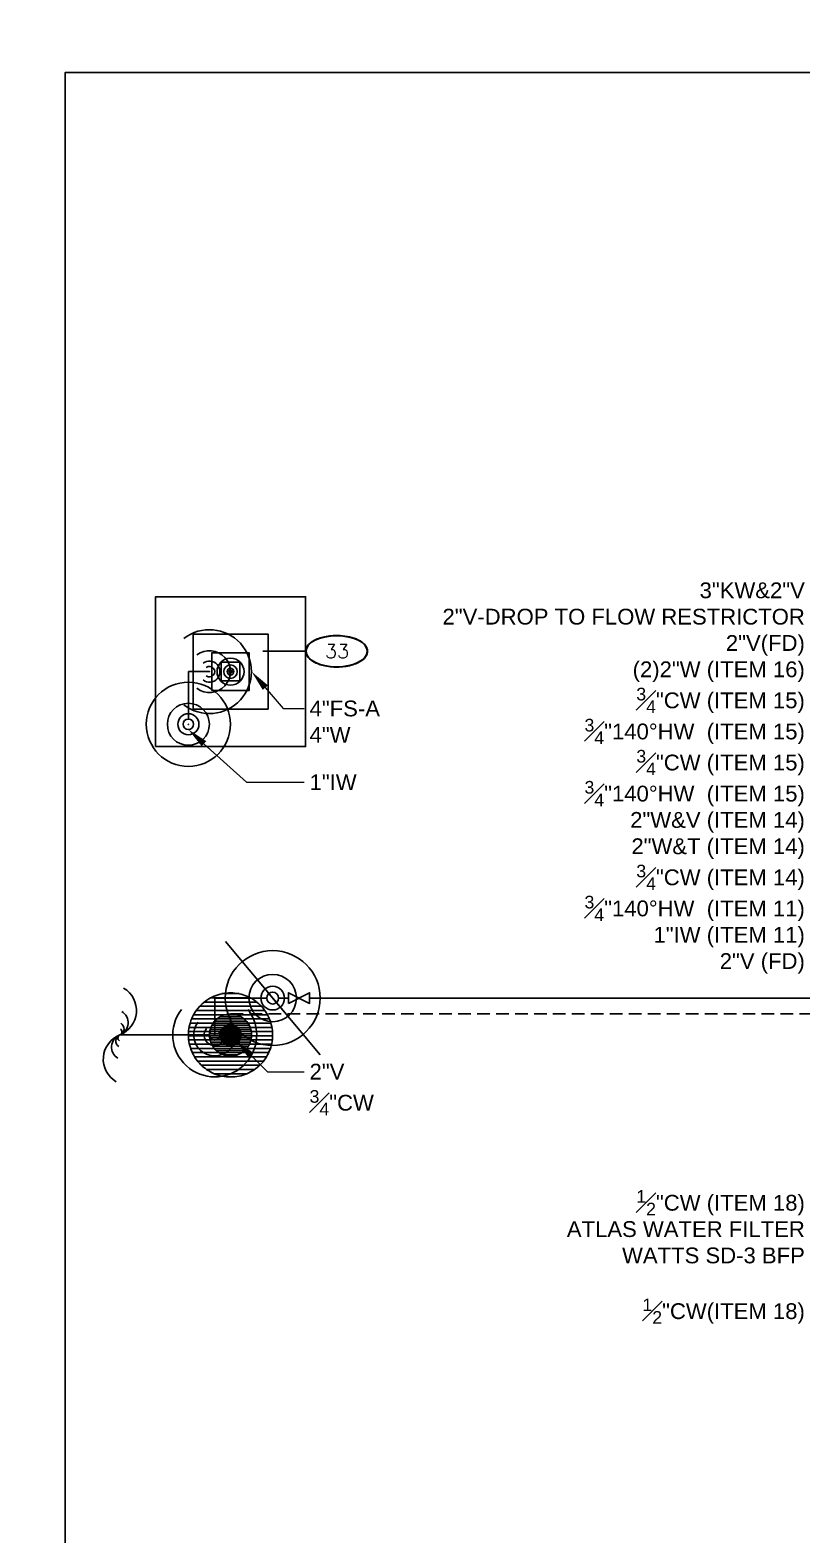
# Model space of a CAD drawing. Extents: x -6836 to 13740, y -142 to 3166.
# Drawn here: x -1052.6 to -832.8, y 625.8 to 1054.5 of the extents above; entities that cross this region are included whole.
import ezdxf
from ezdxf import colors
from ezdxf.entities.mleader import LeaderData, LeaderLine
from ezdxf.enums import TextEntityAlignment as Align
from ezdxf.math import Vec2, Vec3

# ---------------------------------------------------------------- set-up
doc = ezdxf.new("R2010")
doc.units = 0
doc.header["$LTSCALE"] = 18
doc.header["$MEASUREMENT"] = 0
doc.linetypes.add('VENT', pattern=[0.3, 0.2, -0.1])
doc.layers.add('G-ANNO-TEXT', color=70, linetype='Continuous', lineweight=0)
for name, color, linetype in [('P-CW-N', 4, 'Continuous'), ('P-CW-N @ 1 (1)', 4, 'Continuous'), ('P-CW-N @ 192', 4, 'Continuous'), ('P-CW-N @ 384', 4, 'Continuous'), ('P-CW-N @ 48', 4, 'Continuous'), ('P-CW-N @ 96', 4, 'Continuous'), ('P-IW-N', 1, 'Continuous'), ('P-IW-N @ 1 (1)', 1, 'Continuous'), ('P-IW-N @ 192', 1, 'Continuous'), ('P-IW-N @ 384', 1, 'Continuous'), ('P-IW-N @ 48', 1, 'Continuous'), ('P-IW-N @ 96', 1, 'Continuous'), ('P-PLBG-ITEM', 70, 'Continuous'), ('P-SAN-N', 6, 'Continuous'), ('P-SAN-N @ 1 (1)', 6, 'Continuous'), ('P-SAN-N @ 192', 6, 'Continuous'), ('P-SAN-N @ 384', 6, 'Continuous'), ('P-SAN-N @ 48', 6, 'Continuous'), ('P-SAN-N @ 96', 6, 'Continuous'), ('P-SANV-N', 5, 'VENT'), ('P-SANV-N @ 1 (1)', 5, 'VENT'), ('P-SANV-N @ 192', 5, 'VENT'), ('P-SANV-N @ 384', 5, 'VENT'), ('P-SANV-N @ 48', 5, 'VENT'), ('P-SANV-N @ 96', 5, 'VENT')]:
    doc.layers.add(name, color=color, linetype=linetype)
doc.styles.add('Arial', font='arial.ttf')
doc.styles.get("Standard").update_dxf_attribs({"font": 'txt.shx'})

# ---------------------------------------------------------------- blocks, each defined once
blk = doc.blocks.new('*U13')
at = {"linetype": 'Continuous'}
blk.add_lwpolyline([(-0.0556, -0.0556), (0.0556, -0.0556), (0.0556, 0.0556), (-0.0556, 0.0556)], close=True, dxfattribs=at)
at = {"color": 7, "linetype": 'Continuous'}
blk.add_circle((0, 0), 0.01, dxfattribs=at)
blk = doc.blocks.new('*U2313')
at = {"layer": 'P-SAN-N @ 1 (1)'}
blk.add_blockref('*U13', (-995.5, 871.74), dxfattribs=at)
at = {"layer": 'P-SAN-N @ 192', "xscale": 192, "yscale": 192, "zscale": 192}
blk.add_blockref('*U13', (-995.5, 871.74), dxfattribs=at)
at = {"layer": 'P-SAN-N @ 384', "xscale": 384, "yscale": 384, "zscale": 384}
blk.add_blockref('*U13', (-995.5, 871.74), dxfattribs=at)
at = {"layer": 'P-SAN-N @ 48', "xscale": 48, "yscale": 48, "zscale": 48}
blk.add_blockref('*U13', (-995.5, 871.74), dxfattribs=at)
at = {"layer": 'P-SAN-N @ 96', "xscale": 96, "yscale": 96, "zscale": 96}
blk.add_blockref('*U13', (-995.5, 871.74), dxfattribs=at)
blk = doc.blocks.new('*U49')
blk.add_circle((0, 0), 0.0312)
blk = doc.blocks.new('*U2320')
at = {"layer": 'P-IW-N @ 1 (1)'}
blk.add_blockref('*U49', (-1007.5, 856.74), dxfattribs=at)
at = {"layer": 'P-IW-N @ 192', "xscale": 192, "yscale": 192, "zscale": 192}
blk.add_blockref('*U49', (-1007.5, 856.74), dxfattribs=at)
at = {"layer": 'P-IW-N @ 384', "xscale": 384, "yscale": 384, "zscale": 384}
blk.add_blockref('*U49', (-1007.5, 856.74), dxfattribs=at)
at = {"layer": 'P-IW-N @ 48', "xscale": 48, "yscale": 48, "zscale": 48}
blk.add_blockref('*U49', (-1007.5, 856.74), dxfattribs=at)
at = {"layer": 'P-IW-N @ 96', "xscale": 96, "yscale": 96, "zscale": 96}
blk.add_blockref('*U49', (-1007.5, 856.74), dxfattribs=at)
blk = doc.blocks.new('*U50')
at = {"linetype": 'Continuous'}
blk.add_arc((0, 0), 0.0311, 232.567, 127.433, dxfattribs=at)
blk = doc.blocks.new('*U2339')
at = {"layer": 'P-IW-N @ 1 (1)'}
blk.add_blockref('*U50', (-1001.5, 871.74), dxfattribs=at)
at = {"layer": 'P-IW-N @ 192', "xscale": 192, "yscale": 192, "zscale": 192}
blk.add_blockref('*U50', (-1001.5, 871.74), dxfattribs=at)
at = {"layer": 'P-IW-N @ 384', "xscale": 384, "yscale": 384, "zscale": 384}
blk.add_blockref('*U50', (-1001.5, 871.74), dxfattribs=at)
at = {"layer": 'P-IW-N @ 48', "xscale": 48, "yscale": 48, "zscale": 48}
blk.add_blockref('*U50', (-1001.5, 871.74), dxfattribs=at)
at = {"layer": 'P-IW-N @ 96', "xscale": 96, "yscale": 96, "zscale": 96}
blk.add_blockref('*U50', (-1001.5, 871.74), dxfattribs=at)
blk = doc.blocks.new('*U36')
h = blk.add_hatch()
h.set_pattern_fill('ANSI31', color=256, scale=0.025, angle=135)
edge = h.paths.add_edge_path()
edge.add_arc((0, 0), 0.0313, 0, 360)
blk.add_circle((0, 0), 0.0312)
blk = doc.blocks.new('*U2693')
at = {"layer": 'P-SANV-N @ 1 (1)'}
blk.add_blockref('*U36', (-995.5, 768.24), dxfattribs=at)
at = {"layer": 'P-SANV-N @ 192', "xscale": 192, "yscale": 192, "zscale": 192}
blk.add_blockref('*U36', (-995.5, 768.24), dxfattribs=at)
at = {"layer": 'P-SANV-N @ 384', "xscale": 384, "yscale": 384, "zscale": 384}
blk.add_blockref('*U36', (-995.5, 768.24), dxfattribs=at)
at = {"layer": 'P-SANV-N @ 48', "xscale": 48, "yscale": 48, "zscale": 48}
blk.add_blockref('*U36', (-995.5, 768.24), dxfattribs=at)
at = {"layer": 'P-SANV-N @ 96', "xscale": 96, "yscale": 96, "zscale": 96}
blk.add_blockref('*U36', (-995.5, 768.24), dxfattribs=at)
blk = doc.blocks.new('*U3')
at = {"linetype": 'Continuous'}
blk.add_arc((0, 0), 0.0311, 232.567, 127.433, dxfattribs=at)
blk = doc.blocks.new('*U2741')
at = {"layer": 'P-CW-N @ 1 (1)', "rotation": 270}
blk.add_blockref('*U3', (-1000, 768.24), dxfattribs=at)
at = {"layer": 'P-CW-N @ 192', "xscale": 192, "yscale": 192, "zscale": 192, "rotation": 270}
blk.add_blockref('*U3', (-1000, 768.24), dxfattribs=at)
at = {"layer": 'P-CW-N @ 384', "xscale": 384, "yscale": 384, "zscale": 384, "rotation": 270}
blk.add_blockref('*U3', (-1000, 768.24), dxfattribs=at)
at = {"layer": 'P-CW-N @ 48', "xscale": 48, "yscale": 48, "zscale": 48, "rotation": 270}
blk.add_blockref('*U3', (-1000, 768.24), dxfattribs=at)
at = {"layer": 'P-CW-N @ 96', "xscale": 96, "yscale": 96, "zscale": 96, "rotation": 270}
blk.add_blockref('*U3', (-1000, 768.24), dxfattribs=at)
blk = doc.blocks.new('continuation')
blk.add_lwpolyline([(-0.0028, -0.0347, -0.625102), (0, 0, 0.625102), (0.0028, 0.0347)], format="xyb")
blk = doc.blocks.new('*U2742')
at = {"layer": 'P-CW-N @ 1 (1)'}
blk.add_blockref('continuation', (-1027, 768.24), dxfattribs=at)
at = {"layer": 'P-CW-N @ 192', "xscale": 192, "yscale": 192, "zscale": 192}
blk.add_blockref('continuation', (-1027, 768.24), dxfattribs=at)
at = {"layer": 'P-CW-N @ 384', "xscale": 384, "yscale": 384, "zscale": 384}
blk.add_blockref('continuation', (-1027, 768.24), dxfattribs=at)
at = {"layer": 'P-CW-N @ 48', "xscale": 48, "yscale": 48, "zscale": 48}
blk.add_blockref('continuation', (-1027, 768.24), dxfattribs=at)
at = {"layer": 'P-CW-N @ 96', "xscale": 96, "yscale": 96, "zscale": 96}
blk.add_blockref('continuation', (-1027, 768.24), dxfattribs=at)
blk = doc.blocks.new('*U75')
at = {"color": 7, "linetype": 'Continuous'}
blk.add_line((-0.0351, 0.042), (0.0351, -0.042), dxfattribs=at)
at = {"linetype": 'Continuous'}
blk.add_circle((0, 0), 0.0352, dxfattribs=at)
blk = doc.blocks.new('*U2743')
at = {"layer": 'P-CW-N @ 1 (1)'}
blk.add_blockref('*U75', (-983.5, 778.74), dxfattribs=at)
at = {"layer": 'P-CW-N @ 192', "xscale": 192, "yscale": 192, "zscale": 192}
blk.add_blockref('*U75', (-983.5, 778.74), dxfattribs=at)
at = {"layer": 'P-CW-N @ 384', "xscale": 384, "yscale": 384, "zscale": 384}
blk.add_blockref('*U75', (-983.5, 778.74), dxfattribs=at)
at = {"layer": 'P-CW-N @ 48', "xscale": 48, "yscale": 48, "zscale": 48}
blk.add_blockref('*U75', (-983.5, 778.74), dxfattribs=at)
at = {"layer": 'P-CW-N @ 96', "xscale": 96, "yscale": 96, "zscale": 96}
blk.add_blockref('*U75', (-983.5, 778.74), dxfattribs=at)

msp = doc.modelspace()

# ---------------------------------------------------------------- linework, layer by layer
at = {"layer": 'DEFPOINTS'}
msp.add_lwpolyline([(-1042.56235, 287.67924), (-500.49601, 287.67924), (-500.49601, 1042.42043), (-1042.56235, 1042.42043)], close=True, dxfattribs=at)
at = {"layer": 'P-CW-N'}
for p, q in [((-1000, 768.2428), (-1000, 778.7428)), ((-1000, 778.7428), (-985, 778.7428)), ((-982, 778.7428), (-979, 778.7428)), ((-973, 778.7428), (-775, 778.7428)), ((-1001.5, 768.2428), (-1027, 768.2428))]:
    msp.add_line(p, q, dxfattribs=at)
at = {"layer": 'P-CW-N', "linetype": 'Continuous'}
msp.add_lwpolyline([(-979, 777.2428), (-979, 780.2428), (-973, 777.2428), (-973, 780.2428), (-979, 777.2428)], dxfattribs=at)
at = {"layer": 'P-IW-N'}
for p, q in [((-1007.5, 858.2428), (-1007.5, 871.7428)), ((-1007.5, 871.7428), (-1001.5, 871.7428))]:
    msp.add_line(p, q, dxfattribs=at)
at = {"layer": 'P-PLBG-ITEM'}
msp.add_line((-976.08458, 877.54158), (-974.08458, 877.54158), dxfattribs=at)
msp.add_lwpolyline([(-986.2663, 877.54158), (-976.08458, 877.54158)], dxfattribs=at)
msp.add_ellipse((-965.27745, 877.53867), major_axis=(-8.70713, 0), ratio=0.506426732, dxfattribs=at)
msp.add_open_spline([(-974.08458, 877.53867), (-974.08458, 877.15601), (-973.98962, 876.77373), (-973.45872, 875.71719), (-972.79622, 875.08094), (-970.99066, 874.03114), (-969.84749, 873.61801), (-967.31764, 873.0961), (-965.93289, 872.98793), (-963.2128, 873.09912), (-961.87962, 873.31835), (-959.54485, 874.03991), (-958.54485, 874.54134), (-957.20465, 875.63484), (-956.78315, 876.1998), (-956.43158, 877.28163), (-956.43085, 877.78906), (-956.74654, 878.76926), (-957.06115, 879.24135), (-957.96148, 880.10347), (-958.54736, 880.49402), (-959.92982, 881.15881), (-960.72629, 881.43288), (-962.44858, 881.83789), (-963.3741, 881.96874), (-965.63705, 882.09523), (-966.98984, 882.01436), (-969.49199, 881.55884), (-970.63959, 881.18466), (-972.50165, 880.21345), (-973.21586, 879.61711), (-973.93167, 878.50699), (-974.08458, 878.02337), (-974.08458, 877.53867)], degree=3, knots=[0, 0, 0, 0, 0.249186373, 0.249186373, 0.716570098, 0.716570098, 1.183953823, 1.183953823, 1.651337548, 1.651337548, 2.118721273, 2.118721273, 2.586104998, 2.586104998, 2.978475893, 2.978475893, 3.303272132, 3.303272132, 3.62806837, 3.62806837, 3.952864609, 3.952864609, 4.277660847, 4.277660847, 4.602457086, 4.602457086, 5.057490129, 5.057490129, 5.512523173, 5.512523173, 5.967556217, 5.967556217, 6.283185307, 6.283185307, 6.283185307, 6.283185307], dxfattribs=at)
at = {"layer": 'P-SANV-N'}
for p, q in [((-995.5, 769.7428), (-995.5, 774.2428)), ((-995.5, 774.2428), (-767.5, 774.2428))]:
    msp.add_line(p, q, dxfattribs=at)

# ---------------------------------------------------------------- block references
at = {"layer": 'P-CW-N'}
for name in ['*U2743', '*U2742', '*U2741']:
    msp.add_blockref(name, (0, 0), dxfattribs=at)
at = {"layer": 'P-IW-N'}
for name in ['*U2339', '*U2320']:
    msp.add_blockref(name, (0, 0), dxfattribs=at)
at = {"layer": 'P-SAN-N'}
msp.add_blockref('*U2313', (0, 0), dxfattribs=at)
at = {"layer": 'P-SANV-N'}
msp.add_blockref('*U2693', (0, 0), dxfattribs=at)

# ---------------------------------------------------------------- texts
at = {"layer": 'P-PLBG-ITEM'}
msp.add_text('33', height=4, dxfattribs=at).set_placement((-965.16937, 877.57214), align=Align.MIDDLE_CENTER)

# ---------------------------------------------------------------- leaders
at = {"layer": 'G-ANNO-TEXT'}
ml = msp.add_multileader_mtext('Standard', dxfattribs=at)
ml.set_content('PROVIDE UNISTRUT POLE FROM FLOOR TO CEILING TO SUPPORT VENT AND TP PIPING', color=256, style='Arial')
ml.set_leader_properties(color=256, linetype='ByLayer', lineweight=-1)
ml.build(insert=Vec2(0, 0))
ml.multileader.update_dxf_attribs({"has_dogleg": 0, "dogleg_length": 0.125, "arrow_head_size": 6, "scale": 48})
ctx = ml.context
ctx.base_point, ctx.scale, ctx.char_height, ctx.arrow_head_size, ctx.landing_gap_size, ctx.plane_origin = Vec3(624.99864, 1039.5), 48, 4.5, 6, 1.5, Vec3(1114.5, 1054.5)
ctx.text_align_type = 2
notes = []
notes.append((ctx, [(0, (1, 1, 0), (735, 1039.5), (-1, 0), 6, [(0, [(1114.5, 1054.5), (1110, 1039.5)], 0, [])])]))
ctx.mtext.insert, ctx.mtext.width, ctx.mtext.alignment, ctx.mtext.flow_direction = Vec3(727.5, 1041.78837), 103.5677521, 3, 5
ml = msp.add_multileader_mtext('Standard', dxfattribs=at)
ml.set_content('CONNECT TO HVAC AIR SEPARATOR - SEE HVAC DRAWINGS FOR SIZE AND LOCATION', color=256, style='Arial')
ml.set_leader_properties(color=256, linetype='ByLayer', lineweight=-1)
ml.build(insert=Vec2(0, 0))
ml.multileader.update_dxf_attribs({"has_dogleg": 0, "dogleg_length": 0.125, "arrow_head_size": 6, "scale": 48})
ctx = ml.context
ctx.base_point, ctx.scale, ctx.char_height, ctx.arrow_head_size, ctx.landing_gap_size, ctx.plane_origin = Vec3(612.87381, 999), 48, 4.5, 6, 1.5, Vec3(1041, 970.5)
ctx.text_align_type = 2
notes.append((ctx, [(0, (1, 1, 0), (735, 999), (-1, 0), 6, [(0, [(1041, 970.5), (1014, 999)], 0, [])])]))
ctx.mtext.insert, ctx.mtext.width, ctx.mtext.alignment, ctx.mtext.flow_direction = Vec3(727.5, 1001.28837), 114.2223508, 3, 5
ml = msp.add_multileader_mtext('Standard', dxfattribs=at)
ml.set_content('\\A1;3"KW&2"V\\P2"V-DROP TO FLOW RESTRICTOR\\P2"V(FD)\\P(2)2"W (ITEM 16)\\P{\\H0.8x;\\S3#4;}"CW (ITEM 15)\\P{\\H0.8x;\\S3#4;}"140%%DHW  (ITEM 15)\\P{\\H0.8x;\\S3#4;}"CW (ITEM 15)\\P{\\H0.8x;\\S3#4;}"140%%DHW  (ITEM 15)\\P2"W&V (ITEM 14)\\P2"W&T (ITEM 14)\\P{\\H0.8x;\\S3#4;}"CW (ITEM 14)\\P{\\H0.8x;\\S3#4;}"140%%DHW  (ITEM 11)\\P1"IW (ITEM 11)\\P2"V (FD)', color=256, style='Arial')
ml.set_leader_properties(color=256, linetype='ByLayer', lineweight=-1)
ml.build(insert=Vec2(0, 0))
ml.multileader.update_dxf_attribs({"has_dogleg": 0, "dogleg_length": 0.125, "arrow_head_size": 6, "scale": 48})
ctx = ml.context
ctx.base_point, ctx.scale, ctx.char_height, ctx.arrow_head_size, ctx.landing_gap_size, ctx.plane_origin = Vec3(-936.4045, 894.2428), 48, 4.5, 6, 1.5, Vec3(-767.5, 882.2428)
ctx.text_align_type = 2
notes.append((ctx, [(0, (1, 1, 0), (-824.5, 894.2428), (-1, 0), 6, [(0, [(-767.5, 882.2428), (-779.5, 894.2428)], 0, [])])]))
ctx.mtext.insert, ctx.mtext.alignment, ctx.mtext.flow_direction = Vec3(-832, 897.1543), 3, 5
ml = msp.add_multileader_mtext('Standard', dxfattribs=at)
ml.set_content('4"FS-A\\P4"W', color=256, style='Arial')
ml.set_leader_properties(color=256, linetype='ByLayer', lineweight=-1)
ml.build(insert=Vec2(0, 0))
ml.multileader.update_dxf_attribs({"has_dogleg": 0, "dogleg_length": 0.125, "arrow_head_size": 6, "scale": 48})
ctx = ml.context
ctx.base_point, ctx.scale, ctx.char_height, ctx.arrow_head_size, ctx.landing_gap_size, ctx.plane_origin = Vec3(-974.5, 861.2428), 48, 4.5, 6, 1.5, Vec3(-989.5, 871.7428)
notes.append((ctx, [(0, (1, 1, 0), (-980.5, 861.2428), (1, 0), 6, [(0, [(-989.5, 871.7428), (-980.5, 861.2428)], 0, [])])]))
ctx.mtext.insert, ctx.mtext.flow_direction = Vec3(-973, 863.4928), 5
ml = msp.add_multileader_mtext('Standard', dxfattribs=at)
ml.set_content('\\A1;1"IW', color=256, style='Arial')
ml.set_leader_properties(color=256, linetype='ByLayer', lineweight=-1)
ml.build(insert=Vec2(0, 0))
ml.multileader.update_dxf_attribs({"has_dogleg": 0, "dogleg_length": 0.125, "arrow_head_size": 6, "scale": 48})
ctx = ml.context
ctx.base_point, ctx.scale, ctx.char_height, ctx.arrow_head_size, ctx.landing_gap_size, ctx.plane_origin = Vec3(-974.5, 840.2428), 48, 4.5, 6, 1.5, Vec3(-1042, 823.7428)
notes.append((ctx, [(0, (1, 1, 0), (-980.5, 840.2428), (1, 0), 6, [(0, [(-1007.5, 855.2428), (-991, 840.2428)], 0, [])])]))
ctx.mtext.insert, ctx.mtext.flow_direction = Vec3(-973, 842.4928), 5
ml = msp.add_multileader_mtext('Standard', dxfattribs=at)
ml.set_content('\\A1;2"V\\P{\\H0.8x;\\S3#4;}"CW', color=256, style='Arial')
ml.set_leader_properties(color=256, linetype='ByLayer', lineweight=-1)
ml.build(insert=Vec2(0, 0))
ml.multileader.update_dxf_attribs({"has_dogleg": 0, "dogleg_length": 0.125, "arrow_head_size": 6, "scale": 48})
ctx = ml.context
ctx.base_point, ctx.scale, ctx.char_height, ctx.arrow_head_size, ctx.landing_gap_size, ctx.plane_origin = Vec3(-974.5, 757.7428), 48, 4.5, 6, 1.5, Vec3(-994, 766.7428)
notes.append((ctx, [(0, (1, 1, 0), (-980.5, 757.7428), (1, 0), 6, [(0, [(-994, 766.7428), (-985, 757.7428)], 0, [])])]))
ctx.mtext.insert, ctx.mtext.flow_direction = Vec3(-973, 760.03117), 5
ml = msp.add_multileader_mtext('Standard', dxfattribs=at)
ml.set_content('\\A1;{\\H0.8x;\\S1#2;}"CW (ITEM 18)\\PATLAS WATER FILTER\\PWATTS SD-3 BFP', color=256, style='Arial')
ml.set_leader_properties(color=256, linetype='ByLayer', lineweight=-1)
ml.build(insert=Vec2(0, 0))
ml.multileader.update_dxf_attribs({"has_dogleg": 0, "dogleg_length": 0.125, "arrow_head_size": 6, "scale": 48})
ctx = ml.context
ctx.base_point, ctx.scale, ctx.char_height, ctx.arrow_head_size, ctx.landing_gap_size, ctx.plane_origin = Vec3(-901.18417, 721.7428), 48, 4.5, 6, 1.5, Vec3(-760, 732.2428)
ctx.text_align_type = 2
notes.append((ctx, [(0, (1, 1, 0), (-824.5, 721.7428), (-1, 0), 6, [(0, [(-761.5, 742.7428), (-770.5, 721.7428)], 0, [])])]))
ctx.mtext.insert, ctx.mtext.alignment, ctx.mtext.flow_direction = Vec3(-832, 724.03271), 3, 5
ml = msp.add_multileader_mtext('Standard', dxfattribs=at)
ml.set_content('\\A1;{\\H0.8x;\\S1#2;}"CW(ITEM 18)', color=256, style='Arial')
ml.set_leader_properties(color=256, linetype='ByLayer', lineweight=-1)
ml.build(insert=Vec2(0, 0))
ml.multileader.update_dxf_attribs({"has_dogleg": 0, "dogleg_length": 0.125, "arrow_head_size": 6, "scale": 48})
ctx = ml.context
ctx.base_point, ctx.scale, ctx.char_height, ctx.arrow_head_size, ctx.landing_gap_size, ctx.plane_origin = Vec3(-879.07135, 690.2428), 48, 4.5, 6, 1.5, Vec3(-760, 717.2428)
ctx.text_align_type = 2
notes.append((ctx, [(0, (1, 1, 0), (-824.5, 690.2428), (-1, 0), 6, [(0, [(-748, 730.7428), (-787, 690.2428)], 0, [])])]))
ctx.mtext.insert, ctx.mtext.alignment, ctx.mtext.flow_direction = Vec3(-832, 693.1543), 3, 5
for ctx, leaders in notes:
    for number, flags, end, landing, length, lines in leaders:
        leader = LeaderData()
        leader.index, (leader.has_last_leader_line, leader.has_dogleg_vector, leader.attachment_direction) = number, flags
        leader.last_leader_point, leader.dogleg_vector, leader.dogleg_length = Vec3(end), Vec3(landing), length
        for number, points, colour, breaks in lines:
            line = LeaderLine()
            line.index, line.vertices, line.color, line.breaks = number, Vec3.list(points), colors.encode_raw_color(colour), breaks
            leader.lines.append(line)
        ctx.leaders.append(leader)

doc.saveas('drawing.dxf')
